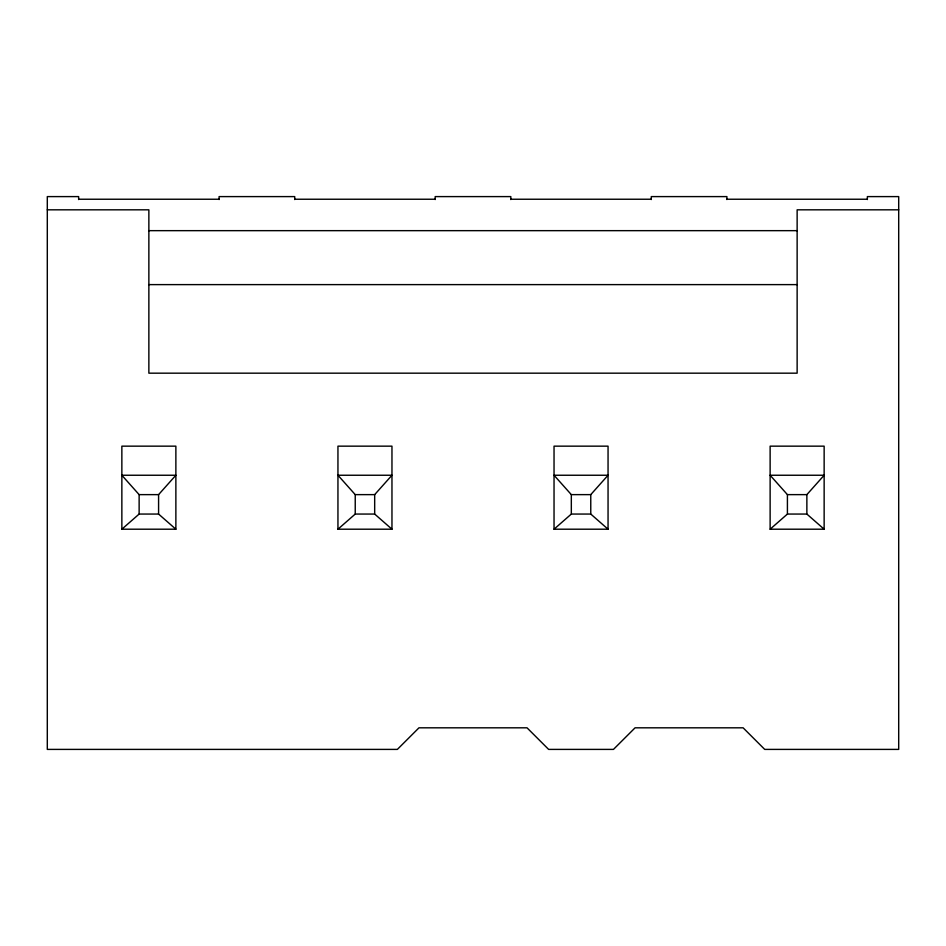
<?xml version="1.0" encoding="UTF-8"?>
<svg xmlns="http://www.w3.org/2000/svg" width="946" height="946" viewBox="0 0 946 946"><rect width="100%" height="100%" fill="white"/><g stroke="black" fill="none" stroke-linecap="round" stroke-linejoin="round"><path stroke-width="1.42" d="M175.873 529.204L158.585 514.056L158.585 494.628L175.873 475.247L121.857 475.247L139.133 494.628L139.133 514.056L121.857 529.204L121.857 446.157L175.873 446.157L175.873 529.204L121.857 529.204M391.963 529.204L374.675 514.056L374.675 494.628L391.963 475.247L337.947 475.247L355.235 494.628L355.235 514.056L337.947 529.204L337.947 446.157L391.963 446.157L391.963 529.204L337.947 529.204M608.053 529.204L590.765 514.056L590.765 494.628L608.053 475.247L554.037 475.247L571.325 494.628L571.325 514.056L554.037 529.204L554.037 446.157L608.053 446.157L608.053 529.204L554.037 529.204M824.143 529.204L806.867 514.056L806.867 494.628L824.143 475.247L770.127 475.247L787.415 494.628L787.415 514.056L770.127 529.204L770.127 446.157L824.143 446.157L824.143 529.204L770.127 529.204M78.636 199.239L219.094 199.239M294.726 199.239L435.184 199.239M510.816 199.239L651.274 199.239M726.906 199.239L867.364 199.239M47.3 209.823L148.865 209.823L148.865 373.173L797.135 373.173L797.135 209.823L898.7 209.823M148.865 230.658L797.135 230.658M148.865 284.616L797.135 284.616M139.133 494.628L158.585 494.628M355.235 494.628L374.675 494.628M571.325 494.628L590.765 494.628M787.415 494.628L806.867 494.628M139.133 514.056L158.585 514.056M355.235 514.056L374.675 514.056M571.325 514.056L590.765 514.056M787.415 514.056L806.867 514.056M867.364 199.547L867.364 196.602L898.7 196.602L898.7 749.398L764.723 749.398L743.118 727.817L635.073 727.817L613.457 749.398L548.633 749.398L527.028 727.817L418.972 727.817L397.367 749.398L47.3 749.398L47.3 196.602L78.636 196.602L78.636 199.547M726.906 199.547L726.906 196.602L651.274 196.602L651.274 199.547M510.816 199.547L510.816 196.602L435.184 196.602L435.184 199.547M294.726 199.547L294.726 196.602L219.094 196.602L219.094 199.547"/></g></svg>
